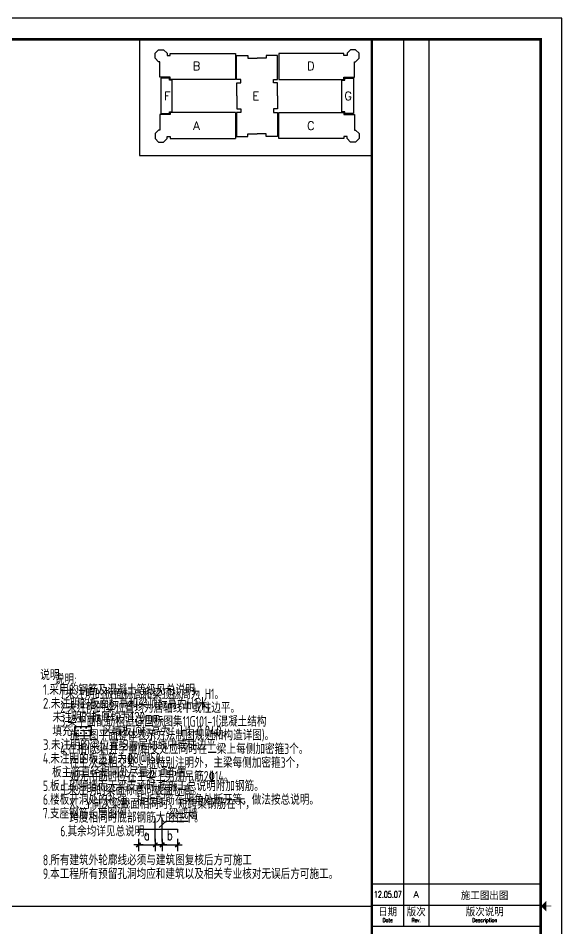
# Model space of a CAD drawing. Header units: millimetres. Extents: x 2998490 to 15040601, y 444546 to 7822218.
# Drawn here: x 14454675 to 14480429, y 7694986 to 7738064 of the extents above; entities that cross this region are included whole.
import ezdxf
from ezdxf.enums import TextEntityAlignment as Align

# ---------------------------------------------------------------- set-up
doc = ezdxf.new("R2010")
doc.units = ezdxf.units.MM
doc.header["$LTSCALE"] = 2000
for name, color, linetype in [('3-ban', 84, 'Continuous'), ('3-liang-R截面-X', 50, 'Continuous'), ('图框', 7, 'Continuous')]:
    doc.layers.add(name, color=color, linetype=linetype)
doc.styles.add('DIM_FONT', font='SIMPLEX', dxfattribs={"width": 0.8, "bigfont": 'HZTXT'})
doc.styles.add('TKZ1_tjhts.shx', font='tjromant.shx', dxfattribs={"bigfont": 'tjhts.shx'})
doc.styles.add('TKZ2_tjkts.shx', font='tjromant.shx', dxfattribs={"bigfont": 'tjkts.shx'})
doc.styles.add('TSSD_Rein', font='Tssdeng.shx', dxfattribs={"width": 0.7, "bigfont": 'hztxt.shx'})
doc.dimstyles.new('AXIS150', dxfattribs={"dimscale": 1.5, "dimtxt": 300, "dimasz": 1, "dimexe": 200, "dimexo": 200, "dimgap": 150, "dimtad": 1, "dimdec": 0, "dimzin": 0, "dimdsep": 46, "dimtxsty": 'DIM_FONT', "dimblk1": '_DIMX', "dimblk2": '_DIMX', "dimsah": 1, "dimcen": 0.09, "dimclrt": 7, "dimadec": 0, "dimazin": 0, "dimtfac": 1, "dimtdec": 0, "dimtix": 1, "dimtmove": 2, "dimatfit": 3, "dimfxl": 0, "dimtolj": 1, "dimtzin": 0, "dimarcsym": 0})

# ---------------------------------------------------------------- blocks, each defined once
blk = doc.blocks.new('TJAD_TK_A0')
at = {"layer": '图框'}
for p, q in [((2162, 399.3), (973, 399.3)), ((2162, -441.7), (2162, 399.3)), ((2087, 389.3), (2087, -30.7)), ((2099, 389.3), (2099, -30.7)), ((2072, -10.7), (2152, -10.7)), ((2072, -20.7), (2152, -20.7)), ((2072, -30.7), (2152, -30.7))]:
    blk.add_line(p, q, dxfattribs=at)
at = {"layer": '图框', "const_width": 1.2}
blk.add_lwpolyline([(2152, -431.7), (2152, 389.3), (998, 389.3), (998, -431.7)], close=True, dxfattribs=at)
at = {"layer": '图框'}
for points, const_width in [([(2072, 389.3), (2072, -431.7)], 1), ([(2154.61, -21.2), (2157.11, -21.2)], 0.3), ([(2072, -30.7), (2152, -30.7)], 0.6)]:
    blk.add_lwpolyline(points, dxfattribs=dict(at, const_width=const_width))
blk.add_solid([(2154.61, -23.7), (2154.61, -18.7), (2152.11, -21.2)], dxfattribs=at)
at = {"layer": '图框', "style": 'TKZ2_tjkts.shx'}
for s, p in [('日期', (2079.5, -24.16)), ('版次', (2093, -24.16)), ('版次说明', (2125.5, -24.16))]:
    blk.add_text(s, height=3.6, dxfattribs=at).set_placement(p, align=Align.MIDDLE_CENTER)
at = {"layer": '图框', "style": 'TKZ2_tjkts.shx', "width": 0.8}
for s, p in [('Date', (2079.5, -27.86)), ('Rev.', (2093, -27.86)), ('Description', (2125.5, -27.86))]:
    blk.add_text(s, height=1.8, dxfattribs=at).set_placement(p, align=Align.MIDDLE_CENTER)
blk = doc.blocks.new('_DIMX')
blk.add_line((-150, 0), (150, 0))
at = {"const_width": 50}
blk.add_lwpolyline([(-70, -70), (70, 70)], dxfattribs=at)
blk = doc.blocks.new('*D952')
at = {"layer": '3-ban', "color": 0, "lineweight": -2}
for p, q in [((14460371, 7699194), (14460371, 7698614)), ((14460373, 7698914), (14461170, 7698914)), ((14461171, 7699194), (14461171, 7698614))]:
    blk.add_line(p, q, dxfattribs=at)
at = {"layer": 'Defpoints', "color": 0}
for p in [(14460371, 7699494), (14461172, 7699494), (14461171, 7698914)]:
    blk.add_point(p, dxfattribs=at)
at = {"layer": '3-ban', "color": 0, "lineweight": -2, "xscale": 1.5, "yscale": 1.5, "zscale": 1.5}
for p, rotation in [((14460371, 7698914), 179.9941877224497), ((14461171, 7698914), 359.9941877224497)]:
    blk.add_blockref('_DIMX', p, dxfattribs=dict(at, rotation=rotation))
at = {"layer": '3-ban', "color": 7, "insert": (14460771, 7699364), "char_height": 450, "attachment_point": 5, "rotation": 359.9942, "style": 'DIM_FONT'}
blk.add_mtext('\\A1;a', dxfattribs=at)
blk = doc.blocks.new('*D953')
at = {"layer": '3-ban', "color": 0, "lineweight": -2}
for p, q in [((14461496, 7699194), (14461496, 7698614)), ((14461498, 7698914), (14462222, 7698914)), ((14462224, 7699194), (14462224, 7698614))]:
    blk.add_line(p, q, dxfattribs=at)
at = {"layer": 'Defpoints', "color": 0}
for p in [(14461496, 7699494), (14462224, 7699494), (14462224, 7698914)]:
    blk.add_point(p, dxfattribs=at)
at = {"layer": '3-ban', "color": 0, "lineweight": -2, "xscale": 1.5, "yscale": 1.5, "zscale": 1.5}
for p, rotation in [((14461496, 7698914), 179.9941877224497), ((14462224, 7698914), 359.9941877224497)]:
    blk.add_blockref('_DIMX', p, dxfattribs=dict(at, rotation=rotation))
at = {"layer": '3-ban', "color": 7, "insert": (14461860, 7699364), "char_height": 450, "attachment_point": 5, "rotation": 359.9942, "style": 'DIM_FONT'}
blk.add_mtext('\\A1;b', dxfattribs=at)

msp = doc.modelspace()

# ---------------------------------------------------------------- hatches: boundary and pattern name
at = {"layer": '3-ban'}
h = msp.add_hatch(dxfattribs=at)
h.set_pattern_fill('CROSS', color=256, scale=20, style=0)
h.set_pattern_definition([(0, (236023.51, 0), (127, 127), [63.5, -190.5]), (90, (236055.26, -31.75), (-127, 127), [63.5, -190.5])])
h.paths.add_polyline_path([(14457338, 7704085.8), (14458148.5, 7704085.8), (14458148.5, 7704511.3), (14457338, 7704511.3)])

# ---------------------------------------------------------------- linework, layer by layer
for p, q in [((14461171.5, 7699068.7), (14461171.6, 7700189.9)), ((14461496.2, 7699068.6), (14461496.4, 7700189.9)), ((14461358.4, 7699730.3), (14461678.5, 7700041.2)), ((14461678.5, 7700041.2), (14462719.8, 7700041.1))]:
    msp.add_line(p, q, dxfattribs=at)
at = {"layer": '3-ban', "color": 1, "ltscale": 0.5}
for p, q in [((14460375.2, 7699486.3), (14460375.2, 7699664.6)), ((14460375.2, 7699664.6), (14462221.8, 7699664.6)), ((14462221.8, 7699664.6), (14462221.8, 7699492))]:
    msp.add_line(p, q, dxfattribs=at)
at = {"layer": '3-ban', "elevation": 7597.5}
msp.add_lwpolyline([(14457338, 7704085.8), (14458148.5, 7704085.8), (14458148.5, 7704511.3), (14457338, 7704511.3)], close=True, dxfattribs=at)
at = {"layer": '图框'}
for p, q in [((14464972.2, 7736397.5), (14464972.2, 7735167.5)), ((14467015.3, 7736397.5), (14467015.3, 7735167.5)), ((14465028.7, 7734382.5), (14465028.7, 7733767.5)), ((14465028.7, 7733767.5), (14465223.7, 7733767.5)), ((14465223.7, 7733767.5), (14465223.7, 7733597.5)), ((14461878.7, 7733497.5), (14461378.7, 7733497.5)), ((14461378.7, 7733497.5), (14461378.7, 7732767.5)), ((14461878.7, 7733597.5), (14461878.7, 7733497.5)), ((14464972.2, 7733597.5), (14461878.7, 7733597.5)), ((14464972.2, 7733597.5), (14464972.2, 7732367.5)), ((14465223.7, 7733597.5), (14465021.2, 7733597.5)), ((14465021.2, 7733597.5), (14465021.2, 7732467.5)), ((14461325.6, 7732767.5), (14461158.7, 7732600.6)), ((14461158.7, 7732600.6), (14461158.7, 7732364.5)), ((14461378.7, 7732767.5), (14461325.6, 7732767.5)), ((14461728.8, 7732364.5), (14461728.8, 7732467.5)), ((14461728.8, 7732467.5), (14461878.7, 7732467.5)), ((14461878.7, 7732467.5), (14461878.7, 7732367.5)), ((14465021.2, 7732467.5), (14465558.7, 7732467.5)), ((14465558.7, 7732467.5), (14465558.7, 7732592.5)), ((14465558.7, 7732592.5), (14465993.7, 7732592.5)), ((14461158.7, 7732364.5), (14461325.7, 7732197.5)), ((14461325.7, 7732197.5), (14461561.8, 7732197.5)), ((14461561.8, 7732197.5), (14461728.8, 7732364.5)), ((14461878.7, 7732367.5), (14464972.2, 7732367.5)), ((14364028.6, 7696013.6), (14471428.6, 7696013.6))]:
    msp.add_line(p, q, dxfattribs=at)
for points in [[(14460428.6, 7737063.6), (14460428.6, 7731563.6), (14471428.6, 7731563.6)], [(14464972.2, 7735167.5), (14461878.7, 7735167.5), (14461878.7, 7735267.5), (14461378.7, 7735267.5), (14461378.7, 7735997.5), (14461325.6, 7735997.5), (14461158.7, 7736164.4), (14461158.7, 7736400.5), (14461325.7, 7736567.5), (14461561.8, 7736567.5), (14461728.8, 7736400.5), (14461728.8, 7736297.5), (14461878.7, 7736297.5), (14461878.7, 7736397.5), (14464972.2, 7736397.5)], [(14465028.7, 7734382.5), (14465028.7, 7734997.5), (14465223.7, 7734997.5), (14465223.7, 7735167.5), (14465021.2, 7735167.5), (14465021.2, 7736297.5)], [(14465021.2, 7736297.5), (14465558.7, 7736297.5), (14465558.7, 7736172.5), (14465993.7, 7736172.5)], [(14466966.2, 7736297.5), (14466428.7, 7736297.5), (14466428.7, 7736172.5), (14465993.7, 7736172.5)], [(14466958.7, 7734382.5), (14466958.7, 7734997.5), (14466763.7, 7734997.5), (14466763.7, 7735167.5), (14466966.2, 7735167.5), (14466966.2, 7736297.5)], [(14467015.3, 7735167.5), (14470108.7, 7735167.5), (14470108.7, 7735267.5), (14470608.7, 7735267.5), (14470608.7, 7735997.5), (14470661.9, 7735997.5), (14470828.8, 7736164.4), (14470828.8, 7736400.5), (14470661.8, 7736567.5), (14470425.7, 7736567.5), (14470258.7, 7736400.5), (14470258.7, 7736297.5), (14470108.7, 7736297.5), (14470108.7, 7736397.5), (14467015.3, 7736397.5)], [(14466958.7, 7734382.5), (14466958.7, 7733767.5), (14466763.7, 7733767.5), (14466763.7, 7733597.5), (14466966.2, 7733597.5), (14466966.2, 7732467.5), (14466428.7, 7732467.5), (14466428.7, 7732592.5), (14465993.7, 7732592.5)], [(14467015.3, 7732367.5), (14467015.3, 7733597.5), (14470108.7, 7733597.5), (14470108.7, 7733497.5), (14470608.7, 7733497.5), (14470608.7, 7732767.5), (14470661.9, 7732767.5), (14470828.8, 7732600.6), (14470828.8, 7732364.5), (14470661.8, 7732197.5), (14470425.7, 7732197.5), (14470258.7, 7732364.5), (14470258.7, 7732467.5), (14470108.7, 7732467.5), (14470108.7, 7732367.5), (14467015.3, 7732367.5)]]:
    msp.add_lwpolyline(points, dxfattribs=at)
for points in [[(14461427.2, 7733546.4), (14461842.6, 7733546.4), (14461842.6, 7733629.6), (14461977.2, 7733629.6), (14461977.2, 7735135.4), (14461842.6, 7735135.4), (14461842.6, 7735218.6), (14461427.2, 7735218.6)], [(14470560.3, 7733546.4), (14470144.8, 7733546.4), (14470144.8, 7733629.6), (14470010.3, 7733629.6), (14470010.3, 7735135.4), (14470144.8, 7735135.4), (14470144.8, 7735218.6), (14470560.3, 7735218.6)]]:
    msp.add_lwpolyline(points, close=True, dxfattribs=at)

# ---------------------------------------------------------------- block references
at = {"layer": '图框', "xscale": 100, "yscale": 100, "zscale": 100}
msp.add_blockref('TJAD_TK_A0', (14264228.6, 7698133.9), dxfattribs=at)

# ---------------------------------------------------------------- texts
at = {"layer": '3-ban', "color": 2, "style": 'TSSD_Rein', "width": 0.8}
msp.add_text('说明:', height=500, rotation=359.99419, dxfattribs=at).set_placement((14455713.8, 7706717.1))
at = {"layer": '3-ban', "style": 'TSSD_Rein'}
for s, width, p in [('1.采用的钢筋及混凝土等级见总说明。', 0.8, (14455844.5, 7706017)), ('2.未注明的板面标高和梁顶标高为H1米,', 0.8, (14455844.5, 7705367)), ('未注明的板厚均为120mm。', 0.8, (14456296.1, 7704717)), ('填充      区域板顶标高为：H1-0.040。', 0.8, (14456296.1, 7704062.2)), ('3.未注明的粱位置均为居轴线中或柱边平。', 0.8, (14455844.5, 7703412.2)), ('4.未注明的板主筋为%%1328@150。', 0.7, (14455844.5, 7702762.2)), ('板主筋直径相同处尽量拉通布置。', 0.7, (14456281.9, 7702112.2)), ('5.板上砌隔墙而无梁支承时,按施工总说明附加钢筋。', 0.7, (14455844.5, 7701462.2)), ('6.楼板开洞处的补强、折板配筋在阴角处断开等，做法按总说明。', 0.7, (14455844.5, 7700812.2)), ('7.支座钢筋长度图例：', 0.7, (14455844.5, 7700162.2)), ('梁或墙', 0.7, (14461816.9, 7700132.8)), ('8.所有建筑外轮廓线必须与建筑图复核后方可施工', 0.7, (14455844.5, 7697946.4)), ('9.本工程所有预留孔洞均应和建筑以及相关专业核对无误后方可施工。', 0.7, (14455844.5, 7697296.4))]:
    msp.add_text(s, height=500, rotation=359.99419, dxfattribs=dict(at, width=width)).set_placement(p)
at = {"layer": '3-liang-R截面-X', "color": 2, "style": 'TSSD_Rein', "width": 0.7}
msp.add_text('说明:', height=500, rotation=359.99419, dxfattribs=at).set_placement((14456413.3, 7706513.1))
at = {"layer": '3-liang-R截面-X', "style": 'TSSD_Rein', "width": 0.7}
for s, p in [('1.未注明的板面标高和梁顶标高为 H1。', (14456669.1, 7705813.1)), ('2.未注明的粱位置均为居轴线中或柱边平。', (14456669.1, 7705163.1)), ('3.梁平面配筋构造详国标图集11G101-1(混凝土结构', (14456669.1, 7704513.1)), ('施工图平面整体表示方法制图规则和构造详图)。', (14457120.5, 7703863.1)), ('4.在相似梁(井字量)相交处应同时在二梁上每侧加密箍3个。', (14456669.1, 7703213.1)), ('在主次梁相交处，除特别注明外，主梁每侧加密箍3个，', (14457097.8, 7702563.1)), ('如无吊筋时应在主梁上另加吊筋2%%13214。', (14457097.8, 7701913.1)), ('5.未注明的梁面标高同板面标高。', (14456669.1, 7701263.1)), ('X、Y向次梁截面相同时，短跨梁钢筋在下，', (14457097.8, 7700613.1)), ('跨度相同时底部钢筋大的在下。', (14457097.8, 7699963.1)), ('6.其余均详见总说明。', (14456669.1, 7699313.1))]:
    msp.add_text(s, height=500, rotation=359.99419, dxfattribs=at).set_placement(p)
at = {"layer": '图框', "style": 'TKZ1_tjhts.shx'}
for s, height, p in [('B', 400, (14463122.6, 7735799)), ('D', 400, (14468534.2, 7735799)), ('F', 400, (14461732.2, 7734383.1)), ('E', 400, (14465932, 7734383.1)), ('G', 400, (14470302.3, 7734383.1)), ('A', 400, (14463122.6, 7732970.5)), ('C', 400, (14468534.2, 7732970.5)), ('A', 300, (14473528.6, 7696563.6)), ('施工图出图', 360, (14476768.1, 7696490.3))]:
    msp.add_text(s, height=height, dxfattribs=at).set_placement(p, align=Align.MIDDLE_CENTER)
at = {"layer": '图框', "style": 'TKZ1_tjhts.shx', "width": 0.7}
msp.add_text('12.05.07', height=300, dxfattribs=at).set_placement((14472186.4, 7696563.6), align=Align.MIDDLE_CENTER)

# ---------------------------------------------------------------- dimensions: what is measured, and where the dimension line sits
at = {"layer": '3-ban'}
for base, p1, p2, text, picture, middle in [((14461171.5, 7698914), (14460371.4, 7699494.1), (14461171.5, 7699494), 'a', '*D952', (14460771.4, 7699364)), ((14462223.8, 7698913.9), (14461496.3, 7699494), (14462223.8, 7699493.9), 'b', '*D953', (14461860, 7699363.9))]:
    dim = msp.add_linear_dim(base=base, p1=p1, p2=p2, angle=359.99419, text=text, dimstyle='AXIS150', dxfattribs=at)
    dim.commit()
    dim.dimension.update_dxf_attribs({"geometry": picture, "text_midpoint": middle})

doc.saveas('drawing.dxf')
